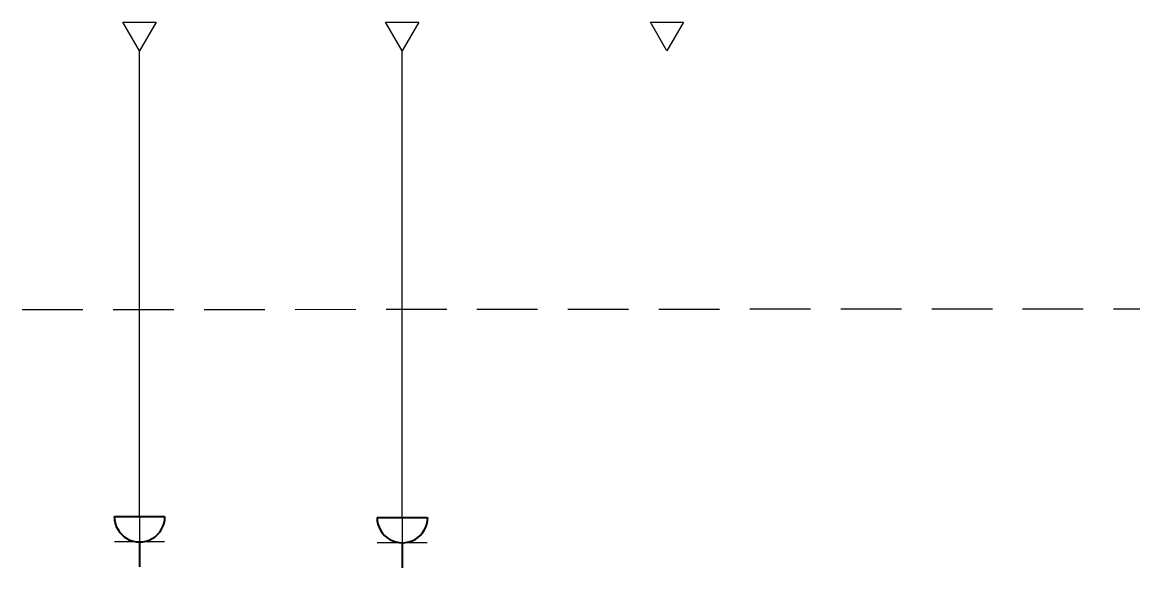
# Model space of a CAD drawing. Header units: millimetres. Extents: x -32 to 417638015, y -35 to 175284279.
# Drawn here: x 416820515 to 416832156, y 175224420 to 175230135 of the extents above; entities that cross this region are included whole.
import ezdxf

# ---------------------------------------------------------------- set-up
doc = ezdxf.new("R2010")
doc.units = ezdxf.units.MM
doc.layers.add('PDF _0', color=7, linetype='Continuous')
doc.layers.add('PDF _ЭОМ_Розетки быт', color=5, linetype='Continuous')

msp = doc.modelspace()

# ---------------------------------------------------------------- linework, layer by layer
at = {"layer": 'PDF _0', "lineweight": 25}
for points in [[(416821742, 175229835), (416821569, 175230135), (416821916, 175230135)], [(416824494, 175229835), (416824320, 175230135), (416824668, 175230135)], [(416827267, 175229835), (416827093, 175230135), (416827441, 175230135)]]:
    msp.add_lwpolyline(points, close=True, dxfattribs=at)
for points in [[(416821742, 175224954), (416821742, 175229843)], [(416824494, 175224945), (416824494, 175229835)], [(416821150, 175227121), (416820515, 175227121)], [(416822102, 175227121), (416821467, 175227121)], [(416823055, 175227121), (416822420, 175227121)], [(416824007, 175227125), (416823372, 175227121)], [(416824960, 175227125), (416824325, 175227125)], [(416825912, 175227125), (416825277, 175227125)], [(416826865, 175227125), (416826230, 175227125)], [(416827817, 175227125), (416827182, 175227125)], [(416828770, 175227130), (416828135, 175227130)], [(416829722, 175227130), (416829087, 175227130)], [(416830675, 175227130), (416830040, 175227130)], [(416831627, 175227130), (416830992, 175227130)], [(416832580, 175227130), (416831945, 175227130)]]:
    msp.add_lwpolyline(points, dxfattribs=at)
at = {"layer": 'PDF _ЭОМ_Розетки быт', "lineweight": 40}
for points in [[(416822005, 175224954), (416821480, 175224954)], [(416824757, 175224945), (416824232, 175224945)], [(416821742, 175224691), (416821742, 175224429)], [(416824494, 175224683), (416824494, 175224420)]]:
    msp.add_lwpolyline(points, dxfattribs=at)
at = {"layer": 'PDF _ЭОМ_Розетки быт', "lineweight": 30}
for points in [[(416821742, 175224954), (416821742, 175224691)], [(416824494, 175224945), (416824494, 175224683)], [(416822005, 175224691), (416821480, 175224691)], [(416824757, 175224683), (416824232, 175224683)]]:
    msp.add_lwpolyline(points, dxfattribs=at)
at = {"layer": 'PDF _ЭОМ_Розетки быт', "lineweight": 40}
for centre in [(416821744, 175224956), (416824496, 175224947)]:
    msp.add_arc(centre, 265, 179.9998, 0.0002, dxfattribs=at)

doc.saveas('drawing.dxf')
